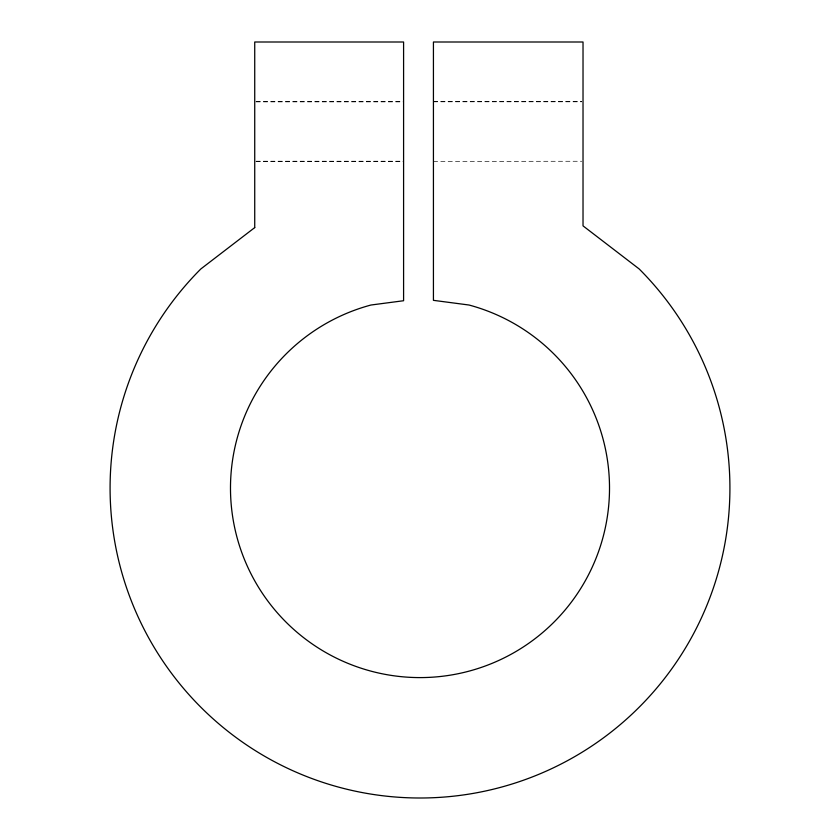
<?xml version="1.0" encoding="UTF-8"?>
<svg xmlns="http://www.w3.org/2000/svg" width="840" height="840" viewBox="0 0 840 840"><rect width="100%" height="100%" fill="white"/><g stroke="black" fill="none" stroke-linecap="round" stroke-linejoin="round"><path stroke-width="0.63" stroke-dasharray="4.2 3.15" d="M256.043 101.714L402.276 101.714M433.43 101.692L581.711 101.692M256.043 101.85L403.589 101.85M433.43 101.798L581.711 101.798M256.043 161.217L403.589 161.217M256.043 161.353L403.589 161.353M433.43 161.375L581.711 161.259"/><path stroke-width="1.26" d="M254.73 227.598L200.855 268.937A309.918 309.918 0 0 0 200.855 707.227A309.918 309.918 0 0 0 639.146 707.227A309.918 309.918 0 0 0 639.146 268.937L583.023 225.866L583.023 42L433.43 42L433.43 300.342L469.046 305.025A189.515 189.515 0 0 1 575.243 596.778A189.515 189.515 0 0 1 264.757 596.778A189.515 189.515 0 0 1 370.955 305.025L403.589 300.731L403.589 42L254.73 42L254.73 227.598"/></g></svg>
